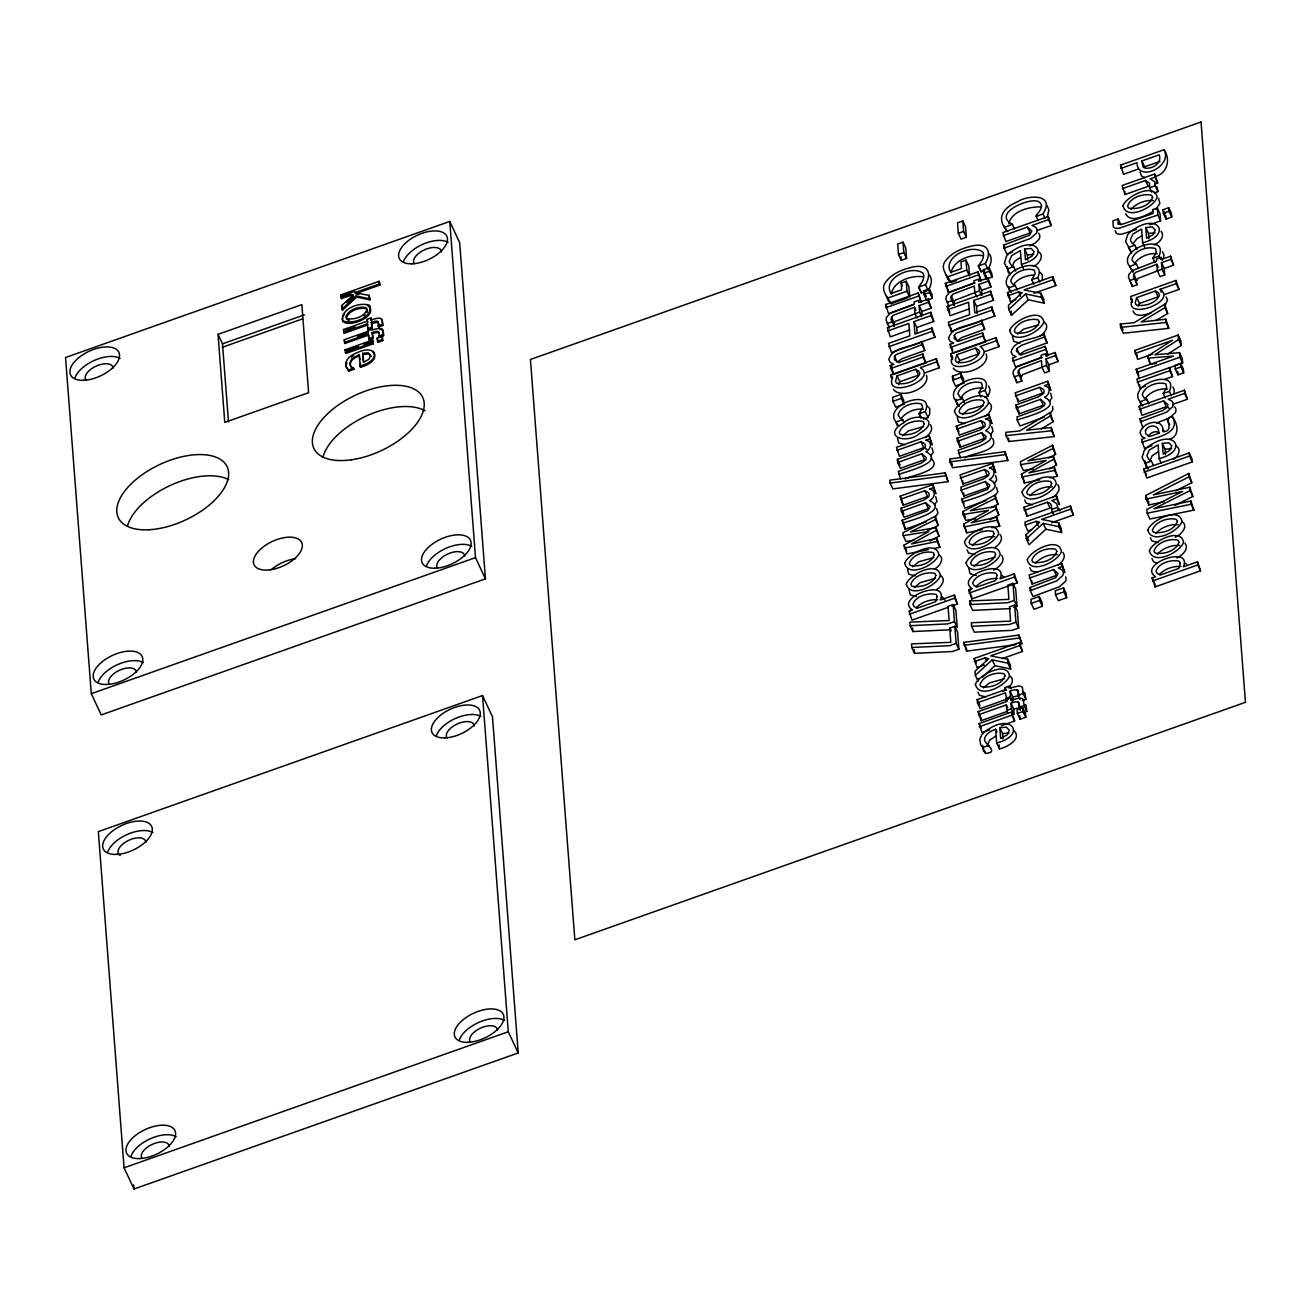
<?xml version="1.0" encoding="UTF-8"?>
<svg xmlns="http://www.w3.org/2000/svg" width="1311" height="1311" viewBox="0 0 1311 1311"><rect width="100%" height="100%" fill="white"/><g stroke="black" fill="none" stroke-linecap="round" stroke-linejoin="round"><path stroke-width="1.5" d="M382.55 321.326L382.779 325.489L378.551 326.98L378.092 321.785L375.126 321.195L371.259 322.375L372.144 328.242L367.817 329.553L368.457 332.437L367.817 329.553M383.336 331.486L383.566 335.649L379.321 337.156L378.879 331.945L375.913 331.372L372.045 332.535L372.914 338.402L369.03 339.795L368.162 334.01L344.514 342.368L345.022 343.449L368.67 335.092L368.162 334.01M982.496 745.32L983.447 750.81L985.659 753.366C999.162 752.498 985.774 744.664 984.446 740.027C984.708 734.111 990.739 731.046 995.639 729.244L997.015 732.177M1007.258 266.625L1008.208 272.114L1010.42 274.671L1004.406 263.052L1006.438 256.35A14.896 7.587 -25.1 0 1 1013.419 250.401C1037.362 234.587 1050.652 256.792 1021.449 264.314L1023.514 268.706M1144.962 460.948L1145.912 466.437L1148.125 468.994L1142.127 457.392L1144.142 450.689A14.896 7.587 -25.1 0 1 1151.124 444.724C1175.066 428.91 1188.356 451.115 1159.153 458.637L1161.218 463.029M956.03 399.38L956.883 404.165L959.144 406.426L954.129 398.298C947.263 381.321 995.098 367.473 985.02 390.432L978.924 392.595L982.365 386.598L981.546 382.927C973.417 380.157 960.193 384.91 957.931 393.742L959.783 396.905L962.438 398.265L964.503 402.821M1008.798 286.568L1009.65 291.337M891.3 294.09C893.627 280.882 911.506 274.917 923.403 276.85M951.081 272.917C953.425 259.709 971.304 253.744 983.201 255.678M342.4 319.376L342.515 317.704M897.429 438.005L898.707 443.102L904.967 444.757M907.458 569.023L908.736 574.136L914.996 575.775M909.047 589.819L910.326 594.932L916.586 596.571M957.21 416.832L958.488 421.929L964.765 423.584M968.845 568.646L970.124 573.743L976.384 575.398M1008.798 223.87C1011.486 211.399 1027.89 207.122 1039.082 206.843A13.995 7.129 -25.1 0 1 1041.131 207.417M1012.469 336.321L1013.747 341.434L1020.007 343.072M910.391 611.27L910.555 609.582M970.189 590.097L970.337 588.41M1042.245 279.948L1042.36 274.654L1039.82 272.131M1163.431 258.447L1163.971 255.006L1162.546 251.679M1173.787 393.759L1174.328 390.334L1172.919 387.007M1058.419 510.454L1056.83 503.735L1051.93 500.589L1056.748 498.885L1056.502 495.738L1023.891 507.291L1026.874 516.288L1050.029 508.094L1047.292 502.244L1024.137 510.438M1154.221 192.946L1157.974 191.619L1155.237 185.769L1155.024 181.967L1150.124 178.837L1154.942 177.132L1154.696 173.986L1122.085 185.523L1125.067 194.536L1148.223 186.326L1145.486 180.476L1122.331 188.669M1157.974 191.619L1156.843 186.67M382.779 325.489L381.714 319.228A8.21 4.179 -25.1 0 0 378.109 318.114L371.062 319.802L371.57 320.884L370.931 318.016L367.031 319.392L367.686 322.26L367.031 319.392M383.566 335.649L382.501 329.389A8.21 4.179 -25.1 0 0 378.895 328.274L371.849 329.979L371.701 328.176L372.209 329.258L368.325 330.634M1011.945 267.182L1014.386 261.495L1020.335 257.53M987.183 745.893L989.625 740.191L995.573 736.225M1022.498 700.566L1025.841 699.386L1023.104 693.519L1022.433 687.39A9.734 4.949 -25.1 0 0 1018.172 686.079L1009.814 688.078L1009.65 685.948L1005.045 687.587L1005.209 689.701L977.203 699.615L977.449 702.762L980.186 708.628L1008.192 698.714M1023.416 712.61L1026.759 711.414L1024.022 705.564L1023.35 699.435A9.734 4.949 -25.1 0 0 1019.089 698.124L1010.732 700.123L1010.584 697.993L1005.963 699.632L1006.127 701.746L978.121 711.66L981.12 720.673L1007.241 711.414M1025.841 699.386L1025.169 693.24A9.734 4.949 -25.1 0 0 1022.678 692.044M1026.759 711.414L1026.103 705.285A9.734 4.949 -25.1 0 0 1025.038 704.531M1149.649 461.505L1152.09 455.818L1158.039 451.853M915.881 310.15L914.504 307.216L892.971 315.394L890.956 319.163L894.282 326.16M889.35 327.914L886.072 320.064L886.547 317.295L889.923 313.558L914.259 304.07L914.095 301.956L918.716 300.317L918.88 302.448L928.254 299.121L928.483 302.267L919.126 305.594L919.617 312.084L895.708 321.244L894.086 322.867L894.217 326.488M976.859 296.925L974.794 292.533L974.302 286.044L952.769 294.221L950.737 297.99L954.08 304.988M949.148 306.741L945.87 298.875L946.345 296.122L949.705 292.386L974.057 282.897L973.893 280.783L978.514 279.145L978.662 281.259L988.035 277.948L988.281 281.095L978.907 284.405L979.415 290.895L955.506 300.072L953.867 301.694L953.998 305.316M1016.959 382.746L1012.977 373.422L1013.469 370.669L1016.828 366.916L1041.18 357.444L1041.016 355.314L1045.621 353.675L1045.785 355.805L1055.158 352.479L1055.404 355.625L1046.031 358.952L1048.767 364.802L1049.275 371.292L1044.654 372.93L1041.917 367.08L1041.426 360.591L1019.876 368.752L1017.86 372.537L1021.892 380.993L1016.959 382.746L1015.73 379.272M1042.311 367.096L1022.629 374.618L1020.613 378.387L1021.892 380.993M1158.252 267.215L1156.876 264.281L1135.342 272.459L1133.327 276.244L1137.342 284.7L1132.409 286.437L1131.18 282.979M1132.409 286.437L1128.443 277.129L1128.918 274.36L1132.294 270.623L1156.63 261.135L1156.466 259.021L1161.087 257.382L1161.251 259.512L1170.625 256.186L1170.854 259.332L1161.48 262.659L1161.988 269.148L1138.079 278.325L1136.063 282.094L1137.342 284.7M894.544 356.313L894.495 359.788L898.477 362.59L922.829 353.954L925.812 362.967L893.201 374.504L890.218 365.507L893.823 364.229L890.235 362.377L888.825 359.575C892.267 346.022 912.44 347.857 921.862 341.483L924.845 350.479L902.05 358.69L897.281 362.164L894.544 356.313L896.331 354.478L922.108 344.629L921.862 341.483M954.342 335.141L954.293 338.615L958.259 341.417L982.611 332.781L985.593 341.778L952.982 353.331L950 344.334L953.621 343.056L950.033 341.204L948.623 338.402C952.048 324.849 972.238 326.668 981.66 320.31L984.643 329.307L961.832 337.517L957.079 340.991L954.342 335.141L956.112 333.305L981.906 323.456L981.66 320.31M1042.294 357.444L1015.435 366.949L1012.453 357.952L1016.074 356.674L1012.485 354.822L1011.076 352.02C1014.501 338.467 1034.69 340.286 1044.113 333.928L1044.359 337.074L1021.548 345.285L1016.795 348.759L1016.369 351.053L1020.728 355.019L1045.064 346.399L1048.046 355.396L1045.064 346.399M1053.47 513.912C1049.554 510.34 1054.29 503.244 1047.292 502.244M960.668 399.593C962.798 390.727 975.089 387.269 983.217 388.138M366.949 309.429C364.704 316.951 353.544 320.113 346.694 318.54M366.965 312.641L367.457 310.51L366.162 307.741C359.198 305.84 348.185 309.576 345.891 316.885L347.202 319.622M346.399 317.967C348.693 310.658 359.706 306.921 366.67 308.822M378.551 326.98L379.043 324.21L377.027 321.129M379.682 335.714L379.321 337.156M346.776 362.377L346.104 366.211L348.857 371.062L353.921 369.276L351.512 367.588L349.644 363.671L351.709 358.853L359.099 354.56L359.902 359.509M1047.325 216.692L1048.882 209.858L1046.997 205.401M897.068 375.896L895.544 381.042L896.462 383.107C904.311 385.434 916.995 381.501 919.863 373.356L918.618 370.947L915.75 369.276L897.068 375.896L899.805 381.763L898.527 384.565M956.85 354.724L955.326 359.869L956.26 361.934C964.093 364.261 976.793 360.312 979.661 352.184L978.416 349.775L975.548 348.103L956.85 354.724L959.603 360.574L958.308 363.393M1136.719 297.597L1135.195 302.726L1136.129 304.791C1143.962 307.118 1156.663 303.185 1159.53 295.041L1158.285 292.632L1155.401 290.976L1136.719 297.597L1139.472 303.447L1138.177 306.266M903.984 422.519C916.995 411.031 942.756 419.962 919.486 433.548C906.491 445.019 880.746 436.071 903.984 422.519L902.64 419.438L899.985 418.078L898.133 414.915C900.395 406.099 913.62 401.346 921.748 404.099L922.567 407.787L919.109 413.604L921.174 417.996L919.126 413.768L925.222 411.605C935.317 388.646 887.465 402.493 894.348 419.487L898.674 426.141M923.386 419.094L927.975 417.472L929.679 413.948L929.794 408.655L927.254 406.131M1017.287 289.993L1015.206 285.437L1012.567 284.077L1010.699 280.915C1012.961 272.098 1026.185 267.346 1034.313 270.099L1035.133 273.786L1031.691 279.767L1037.788 277.604C1047.882 254.645 1000.031 268.493 1006.914 285.487L1011.24 292.14M984.708 397.364L987.757 396.283L989.477 392.776L990.018 389.334L988.592 386.008M1138.456 268.493L1136.391 263.921L1133.736 262.561L1131.885 259.414C1134.146 250.581 1147.371 245.829 1155.499 248.582L1156.318 252.269L1152.877 258.267L1158.973 256.104C1169.051 233.145 1121.216 246.976 1128.099 263.97L1133.114 272.098L1129.869 267.083M1165.299 397.97L1163.218 393.415L1169.33 391.432C1179.425 368.457 1131.573 382.304 1138.456 399.298L1142.782 405.951M926.484 291.14L921.338 292.959L918.601 287.109L925.468 284.684C928.63 279.751 930.876 271.262 924.697 267.706A20.779 10.586 -25.1 0 0 914.586 266.641C904.082 268.755 892.971 272.77 886.138 281.455C879.353 289.485 887.694 296.778 891.07 303.71L907.867 297.761M984.561 270.574L981.136 271.787L978.399 265.936L985.249 263.511C988.428 258.562 990.674 250.09 984.495 246.534A20.779 10.586 -25.1 0 0 974.384 245.468C963.88 247.582 952.769 251.597 945.936 260.283C939.135 268.296 947.476 275.605 950.868 282.52L956.456 280.554M1014.501 229.015L1012.436 224.378C992.476 213.84 1026.136 198.961 1036.329 200.993A13.995 7.129 -25.1 0 1 1040.77 203.844C1045.277 210.153 1026.628 221.051 1042.95 213.808C1055.879 193.717 1028.053 194.634 1017.336 201.894C1002.341 208.023 995.786 218.986 1007.733 231.408M1148.256 436.317C1150.14 432.728 1156.335 429.795 1159.596 433.154M343.138 316.033L344.269 314.361M901.476 418.062C906.458 411.916 915.57 408.147 923.436 409.311M1014.042 284.061C1018.68 277.965 1027.119 275.179 1034.559 274.949M1135.228 262.544C1140.209 256.399 1149.321 252.646 1157.187 253.81M1145.585 397.872C1150.566 391.727 1159.678 387.974 1167.544 389.121M1163.218 393.415L1166.675 387.597L1165.856 383.91C1157.728 381.157 1144.503 385.909 1142.242 394.742L1144.11 397.889L1146.748 399.249L1148.813 403.641M1133.622 242.797L1137.129 238.602L1141.52 236.013M902.623 435.76L908.703 430.778L923.583 426.583M1017.664 334.076L1023.744 329.094L1038.623 324.899M962.421 414.587L968.485 409.589L983.381 405.41M1130.951 209.416C1136.227 203.385 1145.322 199.747 1153.319 200.534M912.653 566.794L918.732 561.796L933.612 557.617M914.242 587.59L920.322 582.592L935.202 578.397M972.451 545.622C977.727 539.575 986.822 535.937 994.82 536.74M974.04 566.401L980.12 561.419L995 557.224M1030.053 495.771C1035.329 489.724 1044.408 486.102 1052.422 486.889M1035.231 563.501C1040.508 557.454 1049.603 553.832 1057.6 554.619M983.348 687.931L989.412 682.933L1004.308 678.754M1155.761 533.561C1161.038 527.514 1170.133 523.892 1178.13 524.679M1157.367 554.356C1162.644 548.309 1171.723 544.688 1179.72 545.474M1165.381 304.889L1167.56 299.826L1166.085 296.909M916.258 607.747C921.518 602.093 930.253 599.111 937.857 599.75M976.056 586.558C981.316 580.92 990.051 577.922 997.638 578.577M1159.383 574.513C1164.627 568.859 1173.361 565.877 1180.965 566.516M918.601 287.109L922.059 282.045A26.679 13.585 -25.1 0 0 923.255 273.475C912.702 264.347 881.746 278.047 891.005 293.533L901.657 289.764L901.149 283.094L906.229 281.291L908.965 287.142L909.719 297.089L906.983 291.239L906.229 281.291M978.399 265.936L981.841 260.873A26.679 13.585 -25.1 0 0 983.053 252.302C972.5 243.174 941.527 256.874 950.786 272.36L961.438 268.591L960.93 261.905L966.01 260.119L968.763 265.969L969.517 275.916L966.781 270.066L966.01 260.119M930.695 455.966L933.219 452.361L932.006 447.772M990.493 434.793L993.017 431.188L991.788 426.599M934.448 504.833L936.955 501.244L935.743 496.656M1049.357 401.494L1051.881 397.905L1050.652 393.316M994.23 483.661L996.753 480.072L995.541 475.483M1155.876 209.35L1159.874 203.418L1158.596 198.305M1008.274 687.865C1011.961 685.292 1014.698 678.229 1009.437 675.853M935.185 517.108L938.004 512.929L936.595 508.488M1050.111 413.768L1052.93 409.589L1052.569 406.443M994.983 495.935L997.802 491.74L996.393 487.315M356.69 297.04L342.482 310.15L341.974 309.068L356.182 295.958L369.456 298.777L369.964 299.858L356.69 297.04L356.182 295.958M1028.316 299.777L1011.486 315.312L1008.749 309.462L1025.579 293.926L1041.311 297.269L1044.048 303.136L1028.316 299.777L1025.579 293.926M1045.883 529.202L1029.053 544.737L1026.316 538.87L1043.146 523.351L1058.878 526.694L1061.615 532.545L1045.883 529.202L1043.146 523.351M977.875 678.442L978.088 681.212L975.351 675.345L992.181 659.826L1007.913 663.169L1010.65 669.02L994.918 665.677L992.181 659.826M982.3 677.328L994.918 665.677M341.974 309.068L341.696 305.561L353.265 294.975L350.283 294.254L341.089 297.515L341.597 298.597L350.791 295.336L353.773 296.057L346.546 302.677M1026.316 538.87L1025.989 534.724L1039.705 522.171L1036.149 521.336L1025.268 525.187L1028.004 531.053L1031.642 529.759M1173.607 459.161C1178.13 456.834 1181.883 448.968 1176.033 446.019M1040.147 335.944C1044.752 333.568 1050.144 325.374 1043.753 321.998M925.107 437.628C929.106 435.088 934.153 429.271 930.269 424.649M984.905 416.439C989.494 414.079 994.902 405.886 988.51 402.51M935.136 568.646C939.741 566.27 945.133 558.076 938.742 554.717M1052.536 497.623C1056.535 495.083 1061.582 489.282 1057.698 484.644M936.726 589.442C941.331 587.066 946.722 578.872 940.331 575.496M994.934 547.474C998.933 544.934 1003.98 539.116 1000.096 534.495M1057.715 565.352C1061.73 562.812 1066.761 557.011 1062.877 552.373M363.688 315.804L365.113 314.755M1152.68 354.085L1137.686 359.394L1134.72 350.447L1178.179 335.042L1178.523 339.565L1154.844 354.773L1179.523 352.626L1182.276 358.477L1182.62 363.081L1136.899 379.092L1139.882 388.105L1145.65 386.057M1167.74 354.117L1181.277 345.416L1180.932 340.909L1178.179 335.042M1156.351 363.524L1150.337 363.999L1147.453 356.182L1172.411 340.27L1134.949 353.544M1033.412 266.379C1038.804 264.412 1045.211 255.661 1038.328 251.696M1154.598 244.862C1159.35 242.65 1165.315 236.439 1161.104 231.211M1153.434 211.268C1146.158 215.201 1130.574 224.066 1125.608 213.627M993.64 570.039C998.556 567.516 1006.16 561.239 1001.686 555.29M1175.361 537.182C1180.785 535.035 1189.29 526.072 1181.85 521.483M1176.95 557.978C1181.883 555.454 1189.47 549.178 1185.013 543.229M1002.948 691.569L1005.832 689.783M1164.676 304.25L1134.212 322.686L1120.331 324.03L1120.594 327.389L1123.33 333.24L1168.806 328.34L1165.823 319.196L1141.193 321.965L1164.938 307.659L1164.676 304.25L1167.675 313.526L1155.81 320.671M1050.127 412.523L1019.663 430.958L1005.799 432.302L1006.061 435.662L1008.798 441.512L1054.273 436.612L1051.275 427.468L1026.66 430.237L1050.39 415.931L1050.127 412.523L1053.143 421.798L1041.278 428.943M1039.852 479.81L1024.317 482.956L1021.367 474.189L1046.129 460.489L1020.63 464.618L1020.4 461.734L1052.635 445.265L1055.634 454.393L1048.489 457.932M928.27 549.653L906.933 553.979L903.967 545.212L928.745 531.512L903.23 535.642L903.017 532.758L935.251 516.288L938.25 525.416L927.532 530.726M982.25 529.66L966.731 532.807L963.765 524.039L988.527 510.34L963.028 514.469L962.815 511.569L995.049 495.116L998.032 504.243L990.903 507.783M1052.635 445.265L1052.897 448.542L1027.906 460.915L1053.503 456.638L1053.716 459.227L1028.824 472.96L1054.323 467.257L1057.305 476.27L1049.554 477.843M935.251 516.288L935.497 519.566L910.506 531.938L936.12 527.661L936.316 530.25L911.44 543.983L936.939 538.28L939.921 547.293L934.104 548.473M1049.341 469.01L1056.453 465.077L1053.503 456.638M930.171 541.001L939.069 536.101L936.12 527.661M995.049 495.116L995.295 498.393L970.304 510.766L995.918 506.488L996.114 509.078L971.222 522.81L996.721 517.108L999.719 526.121L991.952 527.694M989.969 519.828L998.851 514.928L995.918 506.488M1169.527 439.365C1179.851 436.121 1177.933 423.879 1172.591 416.996C1161.022 416.554 1176.655 430.745 1163.07 431.761C1163.939 416.324 1141.619 422.109 1140.111 432.991L1141.996 436.645L1144.995 438.153L1141.52 439.382L1144.503 448.362L1151.877 445.756M1164.201 501.736L1148.829 504.948L1146.093 499.098L1145.814 495.46L1188.782 473.468L1191.781 482.71L1175.705 490.838M1188.782 473.468L1189.044 476.86L1153.303 494.902L1189.831 487.25L1192.846 496.476L1174.787 505.538M1189.831 487.25L1190.093 490.609L1154.008 508.734L1190.896 501.015L1193.879 510.11L1149.911 519.041L1147.174 513.191L1146.879 509.455L1182.571 491.445L1146.093 499.098M1029.709 245.796L1035.297 243.027L1039.246 238.913A14.995 7.637 -25.1 0 0 1038.394 233.161M1044.572 416.98L1019.958 425.944L1017.221 420.094L1016.975 416.947L1039.59 408.835L1044.49 405.492L1044.982 403.182L1040.492 399.347L1016.287 408.032L1019.04 413.883L1039.918 406.492L1043.228 405.197L1040.492 399.347M1154.844 176.526C1167.118 174.101 1171.034 159.352 1163.988 149.733L1120.528 165.12L1123.527 174.297L1137.915 169.185M921.83 453.803L897.642 462.488L900.378 468.355L924.566 459.669L921.83 453.803L926.32 457.637L925.845 459.948L920.945 463.291L898.314 471.419L900.624 478.941M981.628 432.63L957.423 441.315L960.176 447.182L984.364 438.48L981.628 432.63L986.118 436.465L985.626 438.775L980.726 442.118L958.112 450.23L960.406 457.768M925.566 502.687L901.378 511.372L904.115 517.222L924.992 509.832L928.319 508.537L925.566 502.687L930.073 506.521L927.762 510.602L902.066 520.287L905.049 529.283L926.205 521.794M985.364 481.514L961.176 490.199L963.913 496.05L984.79 488.659L988.101 487.364L985.364 481.514L989.854 485.349L987.56 489.429L961.848 499.114L964.83 508.111L986.003 500.622M359.607 355.642C355.183 357.133 348.857 360.705 350.561 366.261M449.755 221.444L65.55 357.51L91.295 693.699L101.226 714.921L485.431 578.856L459.686 242.666L449.755 221.444L475.5 557.634L485.431 578.856M218.036 334.338L301.858 304.644L308.609 392.694L224.771 422.388L218.036 334.338L222.493 343.843L228.475 421.896M341.089 297.515L340.876 294.86L379.223 281.275L379.944 285.011L355.347 293.73L358.935 294.418M341.597 298.597L341.384 295.942L354.806 291.189M379.223 281.275L379.436 283.93L354.839 292.648L369.194 295.434L369.964 299.858M222.493 343.843L304.414 314.837M222.116 347.349L302.694 318.819M343.744 332.207L367.375 323.833L367.883 324.915L344.252 333.289L343.744 332.207L343.531 329.553L367.178 321.179M345.858 329.995L354.953 326.767M372.144 328.242L371.767 323.456L377.535 322.211M368.244 329.618L367.736 328.537L371.636 327.16M378.043 325.898L382.288 324.407M344.514 342.368L344.318 339.713L367.949 331.355M357.542 336.288L366.638 333.076M372.914 338.402L372.553 333.617L376.421 332.453L379.387 333.027M368.522 338.713L372.406 337.32M378.813 336.075L383.058 334.567M377.207 338.222L382.025 336.517L382.517 337.599L382.746 340.598L377.945 342.302L377.207 338.222L377.945 342.302M345.088 349.775L372.619 340.024L373.127 341.106L373.324 343.761L345.793 353.511L345.088 349.775L345.596 350.856L358.444 346.301M363.95 344.351L373.127 341.106M345.285 352.43L372.816 342.679L372.619 340.024M377.437 341.221L382.255 339.516L382.025 336.517M359.099 354.56L360.492 367.26C366.982 365.605 379.24 359.673 373.258 351.446C366.949 347.694 359.165 351.692 353.2 354.445A12.586 6.408 -25.1 0 0 347.317 359.46L345.694 363.18L346.497 367.817L348.349 369.981L353.413 368.194L353.921 369.276M359.984 366.179C365.867 364.147 375.978 360.64 374.11 352.659M903.017 242.158L897.724 244.026L898.527 254.465L901.28 260.315L906.557 258.447L905.754 248.008L903.017 242.158L903.82 252.597L906.557 258.447M962.815 220.985L957.522 222.854L958.325 233.292L961.061 239.143L966.354 237.275L965.552 226.836L962.815 220.985L963.601 231.408L966.354 237.275M1120.774 168.431L1136.981 162.695C1137.653 183.147 1173.279 166.218 1163.988 149.733M1141.914 160.958L1159.285 154.796C1161.661 162.154 1154.909 167.579 1148.19 168.185A8.669 4.408 -25.1 0 1 1143.012 166.776L1141.914 160.958L1144.65 166.808L1160.104 161.335M898.527 254.465L903.82 252.597M958.325 233.292L963.601 231.408M1005.668 227.016L1012.436 224.378M1036.657 230.654L1051.275 225.476L1048.292 216.479L1002.866 232.571L1005.848 241.568L1030.184 232.948L1027.447 227.082L1003.095 235.718M1048.292 216.479L1048.521 219.625L1032.085 225.443L1035.657 227.311A14.995 7.637 -25.1 0 1 1036.509 233.063L1030.479 238.422L1004.062 248.189L1006.799 254.039L1012.567 251.991M1154.467 184.114L1157.679 182.983L1154.696 173.986M1151.664 192.143L1149.6 187.768L1155.237 185.769M1004.062 248.189L1003.816 245.042L1029.627 235.177L1031.806 231.08L1027.447 227.082M888.334 297.843L906.983 291.239M948.115 276.67L966.781 270.066M1118.168 219.052L1112.941 220.887L1113.334 227.049A9.849 5.015 -25.1 0 0 1119.381 228.196L1157.842 215.02L1157.302 207.974L1152.68 209.613L1152.992 213.496L1122.691 224.115L1117.988 224.165L1118.168 219.052L1120.921 224.902M923.6 290.878L929.286 288.862L932.039 294.713L932.301 298.252L926.615 300.268L923.878 294.418L923.6 290.878L926.336 296.728M986.134 275.556L986.413 279.096L983.66 273.245L983.397 269.705L989.084 267.69L991.821 273.54L992.099 277.08L988.297 278.424M913.472 304.726L888.53 313.558L885.548 304.562L918.159 293.009L921.141 302.005L918.159 293.009M975.171 282.865L948.312 292.386L945.329 283.389L977.94 271.836L980.923 280.833L977.94 271.836M885.777 307.708L918.388 296.155M945.575 286.519L978.186 274.982M923.878 294.418L929.565 292.402L929.286 288.862M983.66 273.245L989.363 271.23L989.084 267.69M1163.037 209.727L1168.74 207.712L1171.477 213.578L1171.755 217.118L1166.053 219.134L1163.316 213.283L1163.037 209.727L1165.102 214.119M1163.316 213.283L1169.002 211.268L1168.74 207.712M1007.667 268.821L1013.665 266.69L1010.83 264.707L1009.208 261.331L1011.65 255.645L1020.4 250.548L1021.449 264.314M1136.457 229.409L1122.134 234.063A9.849 5.015 -25.1 0 1 1116.071 232.899L1115.153 230.638M1149.452 224.804L1160.579 220.871L1160.038 213.824L1157.302 207.974M887.301 323.522L892.234 321.769M922.108 314.689L921.862 311.444L931.236 308.118L928.254 299.121M947.083 302.349L952.015 300.596M982.021 295.139L981.66 290.272L991.018 286.945L988.035 277.948M917.143 332.814L916.733 327.488L933.776 321.441L930.794 312.28L887.318 327.668L890.316 336.845L909.818 329.93M969.616 308.757L950.098 315.672L947.099 306.495L990.575 291.108L993.574 300.268L976.531 306.315L977.072 313.411M1009.175 287.748L1015.206 285.437M887.563 330.978L908.851 323.44L909.801 335.878L888.514 343.416L891.513 352.577L934.989 337.189L931.99 328.012L914.947 334.059L913.996 321.621L931.039 315.59L930.794 312.28M947.361 309.806L968.649 302.267L969.599 314.706L948.312 322.244L951.311 331.404L994.787 316.017L991.788 306.84L974.728 312.887L973.778 300.448L990.837 294.418L990.575 291.108M1142.635 242.797C1171.821 235.275 1158.547 213.07 1134.605 228.901A14.896 7.587 -25.1 0 0 1127.624 234.849L1125.592 241.552L1128.853 247.304L1134.834 245.19L1131.999 243.19L1130.377 239.815L1132.819 234.128L1141.586 229.032L1142.635 242.797L1144.683 247.189M1015.894 299.711L1010.437 301.628L1007.454 292.632L1052.88 276.539L1055.863 285.536L1034.018 293.287M1007.7 295.778L1018.581 291.927L1022.138 292.763L1008.421 305.316L1008.749 309.462M1052.88 276.539L1053.126 279.685L1023.989 290.01L1041 293.303L1043.753 299.17L1044.048 303.136M888.776 346.727L932.252 331.322L931.99 328.012M948.558 325.554L992.034 310.15L991.788 306.84M1130.361 266.231L1136.391 263.921M1129.656 280.587L1134.605 278.85M1156.876 264.281L1157.367 270.771L1160.12 276.637L1164.725 274.999L1164.234 268.509L1173.607 265.183L1170.625 256.186M890.448 368.653L923.059 357.1L922.829 353.954M950.246 347.481L982.857 335.927L982.611 332.781M936.349 358.755L936.595 361.902L920.355 367.654C939.2 379.961 882.958 400.068 892.676 377.453L891.152 377.781L890.923 374.848L936.349 358.755L939.332 367.752L924.91 372.865M952.31 359.542L950.721 353.675L996.147 337.582L999.129 346.579L984.692 351.692M996.147 337.582L996.393 340.729L980.153 346.481C998.998 358.788 942.756 378.895 952.474 356.281L950.95 356.608M1164.561 294.549L1178.999 289.436L1176.016 280.439L1130.59 296.532L1132.18 302.399M1161.399 292.271L1160.022 289.338L1176.246 283.586L1176.016 280.439M899.805 381.763L918.487 375.143L915.75 369.276M959.603 360.574L978.285 353.97L975.548 348.103M1139.472 303.447L1158.154 296.827L1155.401 290.976M900.968 394.382L892.644 397.331L892.955 401.33L895.692 407.18L904.016 404.23L903.705 400.232L900.968 394.382L901.28 398.38L904.016 404.23M952.442 376.159L960.766 373.209L963.503 379.059L963.814 383.058L955.49 386.008L952.753 380.141L952.442 376.159L953.818 379.076M1044.113 333.928L1047.096 342.925L1024.301 351.135L1019.532 354.609L1016.795 348.759M892.955 401.33L901.28 398.38M952.753 380.141L961.061 377.207L960.766 373.209M1012.698 361.099L1045.309 349.545M91.295 693.699L475.5 557.634M1014.206 376.88L1019.139 375.143M1041.917 367.08L1046.522 365.441L1046.031 358.952M1048.767 364.802L1058.141 361.492L1055.158 352.479M896.609 421.749L902.656 419.602M956.407 400.576L962.438 398.265M1047.735 381.288L1050.717 390.285L1047.735 381.288L1015.124 392.825L1018.106 401.821L1042.458 393.202L1039.721 387.351L1015.37 395.971M1047.981 384.418L1044.359 385.713C1051.553 386.63 1049.767 395.152 1044.474 397.249C1066.007 408.114 1020.187 418.176 1017.221 420.094M929.089 435.744L932.072 444.74L929.089 435.744L896.478 447.297L899.461 456.294L923.813 447.674L926.828 449.247M956.506 429.254L980.857 420.634L983.594 426.485L959.242 435.121L956.26 426.108L988.871 414.571L991.853 423.568L988.871 414.571M1016.287 408.032L1016.058 404.886L1038.722 396.758L1043.589 393.415A10.914 5.555 -25.1 0 0 1042.753 388.941L1039.721 387.351M896.708 450.443L921.059 441.807L924.091 443.397A10.914 5.555 -25.1 0 1 924.927 447.887L920.06 451.213L897.396 459.358L897.642 462.488M929.319 438.89L925.697 440.168C932.891 441.086 931.105 449.624 925.812 451.705C947.345 462.57 901.526 472.632 898.559 474.549M989.117 417.717L985.495 418.996C992.689 419.913 990.903 428.451 985.593 430.532C1007.143 441.397 961.324 451.459 958.357 453.377M1139.161 378.486L1136.162 369.309L1173.607 356.051L1147.6 358.149M1136.408 372.619L1179.884 357.231L1179.523 352.626M957.423 441.315L957.194 438.169L979.858 430.041L984.725 426.714A10.914 5.555 -25.1 0 0 983.889 422.224L980.857 420.634M1180.654 363.393L1174.967 365.408L1175.23 368.965L1177.983 374.815L1183.669 372.799L1183.391 369.26L1180.654 363.393L1180.932 366.949L1183.669 372.799M1137.145 382.238L1169.756 370.702L1169.51 367.555L1172.493 376.552L1164.823 379.272M1175.23 368.965L1180.932 366.949M905.147 479.039C908.933 475.762 944.608 470.715 931.105 458.539M964.945 457.867C969.976 453.049 999.752 452.016 992.656 438.431M1140.717 401.559L1146.748 399.249M1169.363 408.376L1166.315 406.689L1141.979 415.308L1138.997 406.312L1184.423 390.219L1187.405 399.232L1172.788 404.394M1139.226 409.458L1163.578 400.838L1167.937 404.82L1167.495 407.082L1162.726 410.572L1139.947 418.799L1142.93 427.796M1184.423 390.219L1184.652 393.366L1168.216 399.2L1171.788 401.051A14.995 7.637 -25.1 0 1 1172.64 406.82L1166.61 412.178L1140.193 421.945M900.46 499.311L924.812 490.691L927.549 496.541L903.197 505.161L900.215 496.164L932.826 484.611L935.808 493.624L932.826 484.611M992.624 463.438L995.606 472.435L992.624 463.438L960.013 474.992L962.995 483.988L987.347 475.369L984.594 469.518L960.242 478.138M933.071 487.758L929.45 489.052C936.644 489.97 934.858 498.491 929.548 500.589C951.098 511.454 905.262 521.516 902.296 523.433M992.853 466.585L989.231 467.863C996.426 468.797 994.639 477.319 989.346 479.416C1010.879 490.281 965.06 500.327 962.094 502.26M901.378 511.372L901.132 508.226L923.796 500.097L928.68 496.754A10.914 5.555 -25.1 0 0 927.827 492.264L924.812 490.691M1156.4 423.027L1169.346 418.029L1175.377 412.67A14.995 7.637 -25.1 0 0 1174.525 406.918M1141.766 442.512C1151.107 437.989 1182.03 435.252 1172.591 416.996M482.53 695.551L98.341 831.616L124.07 1167.806L134.017 1189.011L518.222 1052.962L492.477 716.773L482.53 695.551L508.275 1031.741L518.222 1052.962M1145.388 463.144L1151.369 461.013L1148.534 459.03L1146.912 455.654L1149.354 449.968L1158.105 444.871L1159.153 458.637M1143.798 469.01L1189.224 452.918L1191.961 458.768L1192.207 461.914L1146.781 478.007L1143.798 469.01L1146.535 474.861M1144.028 472.157L1189.454 456.064L1189.224 452.918M1051.406 509.52L1057.043 507.521M1051.586 522.696L1073.43 514.961L1070.448 505.964L1025.022 522.04L1025.268 525.187M1070.448 505.964L1070.694 509.11L1041.557 519.418L1058.567 522.728L1061.32 528.579L1061.615 532.545M951.753 606.043L957.423 604.027L954.441 595.03L940.315 600.028C949.262 577.479 893.774 597.8 912.44 609.91L909.015 611.123L911.997 620.119L947.968 607.386M968.813 589.95L972.221 588.737C953.572 576.627 1009.06 556.306 1000.113 578.856L1014.239 573.857L1017.221 582.854L971.795 598.947L968.813 589.95L970.861 594.325M909.26 614.269L954.687 598.177L954.441 595.03M969.042 593.08L1014.485 577.004L1014.239 573.857M1061.697 563.468L1064.679 572.481L1061.697 563.468L1029.086 575.021L1032.068 584.018L1056.42 575.398L1053.667 569.548L1029.315 578.167M953.163 604.535L954.474 621.578L957.21 627.445L955.899 610.385L953.163 604.535L948.05 606.354L949.148 620.529L909.867 622.119L910.129 625.708L912.882 631.558L950.704 629.739M1013.747 607.419L1017.008 606.256L1015.697 589.213L1012.961 583.362L1007.848 585.165L1008.929 599.356L969.648 600.946L969.927 604.535L972.664 610.385L1010.486 608.566M1061.926 566.614L1058.305 567.892L1061.877 569.761A14.995 7.637 -25.1 0 1 1062.729 575.513L1056.699 580.888L1030.282 590.638L1033.019 596.505L1059.435 586.738L1065.466 581.379A14.995 7.637 -25.1 0 0 1065.63 576.889M1030.282 590.638L1030.036 587.508L1055.847 577.643L1058.026 573.53L1053.667 569.548M954.474 621.578L947.951 623.889L910.129 625.708M1012.961 583.362L1014.255 600.405L1007.749 602.716L969.927 604.535M949.721 628.133L954.834 626.314L957.571 632.164L958.882 649.224L952.36 651.518L914.537 653.337L911.8 647.487L911.522 643.898L950.803 642.308L949.721 628.133L951.098 631.05M1014.616 605.141L1009.519 606.944L1010.601 621.135L971.32 622.725L971.598 626.314L974.335 632.164L1012.158 630.345L1018.663 628.035L1017.369 610.992L1014.616 605.141L1015.927 622.184L1018.663 628.035M1039.262 596.456L1030.954 599.389L1031.249 603.388L1034.002 609.254L1042.311 606.305L1042.016 602.306L1039.262 596.456L1039.574 600.438L1042.311 606.305M1063.565 587.852L1055.24 590.786L1055.535 594.784L1058.288 600.651L1066.613 597.701L1066.302 593.703L1063.565 587.852L1063.86 591.851L1066.613 597.701M1031.249 603.388L1039.574 600.438M1055.535 594.784L1063.86 591.851M954.834 626.314L956.129 643.357L949.623 645.668L911.8 647.487M1015.927 622.184L1009.421 624.495L971.598 626.314M1152.123 577.889L1155.548 576.676C1136.883 564.566 1192.371 544.245 1183.423 566.794L1197.549 561.796L1200.532 570.793L1155.106 586.886L1152.123 577.889L1154.188 582.281M1152.369 581.035L1197.795 564.943L1197.549 561.796M984.299 664.956L977.039 667.528L974.057 658.532L1019.483 642.439L1022.465 651.436L1002.44 658.532M974.302 661.662L985.184 657.811L988.74 658.646L975.023 671.199L975.351 675.345M1019.483 642.439L1019.729 645.586L990.592 655.893L1007.602 659.204L1010.355 665.054L1010.65 669.02M1012.534 701.172L1010.486 696.796L1010.044 691.126L1014.632 689.733L1018.139 690.405L1018.073 695.305L1020.138 699.697M977.449 702.762L1005.439 692.847L1007.241 701.352M1005.865 698.419L1010.486 696.796M1013.075 700.746L1012.797 696.977L1019.614 695.485L1016.877 689.635M1018.073 695.305L1023.104 693.519M978.367 714.806L1006.373 704.892L1007.733 707.825M1010.978 703.155L1013.714 709.022L1014.157 714.692L1011.404 708.825L1010.978 703.155L1015.55 701.778L1019.057 702.45L1019.008 707.35L1020.368 710.267M1008.159 713.397L1006.799 710.464L1011.404 708.825M1013.714 709.022L1020.548 707.53L1017.795 701.68M1019.008 707.35L1024.022 705.564M1022.793 707.874L1017.09 709.89L1017.369 713.446L1020.105 719.297L1025.808 717.281L1025.53 713.725L1022.793 707.874L1023.055 711.431L1025.808 717.281M989.69 729.85L982.021 732.57L979.038 723.574L1011.65 712.02L1014.632 721.034L1001.211 725.786M979.284 726.72L1011.895 715.167L1011.65 712.02M1017.369 713.446L1023.055 711.431M1013.567 730.391C1022.908 738.486 1006.832 747.516 999.441 748.86L996.688 743.009C1025.89 735.487 1012.6 713.282 988.658 729.096A14.896 7.587 -25.1 0 0 981.677 735.061L979.759 739.47L980.71 744.959L982.906 747.516L988.904 745.385M124.07 1167.806L508.275 1031.741M1151.14 312.968C1145.847 314.509 1135.539 318.18 1133.048 310.969M1130.803 299.482L1132.343 299.137C1122.626 321.752 1178.868 301.661 1160.022 289.338M362.639 353.298L368.211 352.806L370.652 355.428L368.899 359.28L363.344 362.344L362.639 353.298L363.704 361.607M363.147 354.38L368.702 353.888L371.16 356.51M1024.596 249.057L1031.183 248.467L1034.084 251.565L1032.019 256.153L1025.415 259.758L1024.596 249.057L1027.349 254.908L1027.758 260.266M1145.781 227.54L1152.369 226.967L1155.27 230.064L1153.188 234.636L1146.601 238.258L1145.781 227.54L1148.518 233.407L1148.944 238.749M1027.349 254.908L1033.92 254.318M1148.518 233.407L1155.106 232.817M1162.316 443.38L1168.888 442.79L1171.805 445.887L1169.723 450.476L1163.136 454.081L1162.316 443.38L1165.053 449.231L1165.463 454.589M1021.58 477.106L1054.568 470.42L1057.305 476.27M1165.053 449.231L1171.641 448.641M963.978 526.94L996.966 520.27L999.719 526.121M904.197 548.129L937.185 541.443L939.921 547.293M1147.174 513.191L1191.142 504.26L1193.879 510.11M999.834 727.752L1006.422 727.163L1009.323 730.276L1007.258 734.848L1000.654 738.454L999.834 727.752L1002.587 733.603L1002.997 738.962M1002.587 733.603L1009.159 733.029M1033.183 468.879L1023.367 470.485L1020.63 464.618M975.581 518.73L965.765 520.32L963.028 514.469M913.833 540.23L905.983 541.492L903.23 535.642M1004.882 451.689L949.672 458.981L949.885 461.882L952.622 467.732L1007.848 460.489L1004.882 451.689L1007.848 460.489M945.084 472.878L889.874 480.154L890.087 483.054L892.84 488.905L948.066 481.661L945.084 472.878L948.066 481.661M1015.976 644.668L966.666 651.125L963.7 642.374L1018.926 635.098L1021.892 643.898L1018.926 635.098M949.885 461.882L1005.111 454.638M890.087 483.054L945.313 475.811M963.929 645.274L1019.155 638.031M1120.594 327.389L1166.069 322.49L1168.806 328.34M1006.061 435.662L1051.537 430.762L1054.273 436.612M1032.38 504.751L1026.12 503.113L1024.694 499.983M1158.105 542.557L1151.845 540.902L1150.419 537.772M974.794 554.602L968.518 552.963L967.108 549.833M1037.575 572.481L1031.315 570.842L1029.889 567.712M985.692 696.928L979.415 695.272L978.006 692.142M348.087 320.113L349.3 320.359M367.146 305.168C380.403 313.919 352.462 327.848 343.597 322.014L342.253 319.786M1157.105 563.206L1153.434 561.698L1152.008 558.568M1145.044 177.755L1141.439 175.903L1139.98 171.856M1145.486 180.476L1149.534 183.147L1149.6 187.768M984.594 469.518L987.625 471.091A10.914 5.555 -25.1 0 1 988.461 475.582L983.594 478.908L960.93 487.053L961.176 490.199M1185.062 563.238L1186.602 564.14M1001.735 575.283L1004.275 577.43M941.937 596.472L944.887 600.094M343.089 320.933C352.38 324.866 373.569 317.344 369.751 305.348C360.246 301.596 340.041 308.593 342.761 320.867M372.422 351.676L373.766 352.528M351.02 366.506L353.413 368.194M1006.979 231.67L1003.833 225.803M950.868 282.52L947.673 279.079L946.1 274.835M891.07 303.71L887.875 300.252L886.318 296.007M1162.628 429.254L1163.873 430.745M986.216 354.036C990.69 367.227 960.488 378.551 953.195 368.112M926.435 375.208C930.892 388.4 900.69 399.724 893.397 389.285M1058.649 508.439L1059.96 510.962M989.297 253.957C992.869 258.529 990.674 264.871 988.002 269.361L985.249 263.511M929.499 275.13C933.071 279.702 930.892 286.06 928.204 290.534L925.468 284.684M1154.942 177.132L1157.679 182.983M1169.002 211.268L1171.755 217.118M1157.842 215.02L1160.579 220.871M1170.854 259.332L1173.607 265.183M1176.246 283.586L1178.999 289.436M1120.528 165.12L1121.888 168.054M1161.087 257.382L1162.447 260.315M1158.973 256.104L1160.35 259.037M1161.48 262.659L1164.234 268.509M1161.988 269.148L1164.725 274.999M1152.861 258.103L1154.925 262.659M1164.938 307.659L1167.675 313.526M1134.834 245.19L1136.899 249.582M1178.523 339.565L1181.277 345.416M1128.853 247.304L1131.59 253.154L1128.345 247.402M1179.884 357.231L1182.62 363.081M1133.704 274.081L1136.457 279.931M1184.652 393.366L1187.405 399.232M1169.756 370.702L1172.493 376.552M1169.33 391.432L1171.395 395.824M1147.453 356.182L1150.337 363.999M1163.578 400.838L1166.315 406.689M1189.454 456.064L1192.207 461.914M1134.72 350.447L1137.456 356.297M1167.003 418.963L1169.756 424.993M1120.331 324.03L1123.085 329.88M1189.044 476.86L1191.781 482.71M1136.162 369.309L1138.898 375.175M1190.093 490.609L1192.846 496.476M1146.764 399.413L1148.829 403.804M1138.997 406.312L1141.045 410.704M1048.521 219.625L1051.275 225.476M1139.947 418.799L1141.324 421.716M1042.95 213.808L1045.014 218.2M1151.369 461.013L1153.418 465.405M1036.083 215.987L1038.148 220.625M1197.795 564.943L1200.532 570.793M1053.126 279.685L1055.863 285.536M1145.814 495.46L1147.879 499.852M1037.788 277.604L1039.852 281.996M1031.675 279.604L1033.756 284.159M1003.816 245.042L1005.193 247.976M1055.404 355.625L1058.141 361.492M1013.665 266.69L1015.714 271.082M1044.359 337.074L1047.096 342.925M1018.581 291.927L1020.646 296.319M1045.621 353.675L1046.997 356.608M1046.522 365.441L1049.275 371.292M1007.454 292.632L1010.207 298.482M989.363 271.23L992.099 277.08M983.397 269.705L985.446 274.081M988.281 281.095L991.018 286.945M1050.39 415.931L1053.143 421.798M978.367 265.641L981.136 271.787M990.837 294.418L993.574 300.268M992.034 310.15L994.787 316.017M978.907 284.405L981.66 290.272M1018.254 370.374L1020.99 376.224M979.415 290.895L981.464 295.286M1052.897 448.542L1055.634 454.393M1053.716 459.227L1056.453 465.077M996.393 340.729L999.129 346.579M973.778 300.448L976.531 306.315M1070.694 509.11L1073.43 514.961M981.906 323.456L984.643 329.307M1016.058 404.886L1018.106 409.278M982.857 335.927L985.593 341.778M1056.502 495.738L1059.485 504.751L1056.748 498.885M945.329 283.389L947.394 287.764M951.13 295.844L953.867 301.694M947.099 306.495L949.852 312.346M985.02 390.432L987.757 396.283M1021.367 474.189L1023.416 478.581M978.907 392.431L980.972 396.987M929.565 292.402L932.301 298.252M1036.149 521.336L1038.214 525.727M950 344.334L952.753 350.184M928.483 302.267L931.236 308.118M1023.891 507.291L1025.956 511.683M950.721 353.675L952.769 358.067M918.585 286.814L921.338 292.959M961.061 377.207L963.814 383.058M931.039 315.59L933.776 321.441M932.252 331.322L934.989 337.189M919.126 305.594L921.862 311.444M1025.989 534.724L1028.742 540.574M919.617 312.084L921.666 316.475M901.149 283.094L902.509 286.011M917.061 318.098L914.996 313.706L914.504 307.216M936.595 361.902L939.332 367.752M913.996 321.621L916.733 327.488M995.295 498.393L998.032 504.243M922.108 344.629L924.845 350.479M996.114 509.078L998.851 514.928M956.26 426.108L959.013 431.975M923.059 357.1L925.812 362.967M1030.036 587.508L1031.413 590.425M957.194 438.169L959.242 442.561M1014.485 577.004L1017.221 582.854M885.548 304.562L886.908 307.479M891.333 317.016L894.086 322.867M950.344 460.44L952.409 464.831M1014.255 600.405L1017.008 606.256M925.222 411.605L927.975 417.472M961.848 499.114L963.913 503.506M962.815 511.569L965.552 517.435M890.218 365.507L892.267 369.899M963.765 524.039L966.731 532.807M1019.729 645.586L1022.465 651.436M890.923 374.848L892.299 377.765M921.059 441.807L923.813 447.674M935.497 519.566L938.25 525.416M1009.65 685.948L1011.027 688.881M969.648 600.946L971.025 603.879M936.316 530.25L939.069 536.101M1010.044 691.126L1012.797 696.977M1010.584 697.993L1011.945 700.926M1005.045 687.587L1006.406 690.504M897.396 459.358L900.133 465.208M985.184 657.811L986.56 660.744M1011.895 715.167L1014.632 721.034M954.687 598.177L957.423 604.027M900.215 496.164L903.197 505.161M974.057 658.532L976.121 662.907M901.132 508.226L903.885 514.076M963.7 642.374L965.765 646.765M902.066 520.287L904.115 524.679M956.129 643.357L958.882 649.224M977.203 699.615L979.956 705.482M903.967 545.212L906.704 551.062M978.121 711.66L980.186 716.052M979.038 723.574L981.103 727.966M982.906 747.516L985.659 753.366M379.436 283.93L379.944 285.011M382.255 339.516L382.746 340.598M377.814 331.29L378.322 332.371M371.259 322.375L371.767 323.456M372.045 332.535L372.553 333.617M350.283 294.254L350.791 295.336M372.816 342.679L373.324 343.761M340.876 294.86L341.384 295.942M341.696 305.561L342.482 310.15M343.531 329.553L344.252 333.289M344.318 339.713L345.022 343.449M348.349 369.981L348.857 371.062M1140.242 402.411L1141.193 405.148M896.118 422.584L897.085 425.338M891.562 365.425L891.988 367.014M888.809 325.915L889.219 327.684M1190.896 501.015L1191.142 504.26M1165.79 215.594L1166.053 219.134M1177.704 371.275L1177.983 374.815M1165.823 319.196L1166.069 322.49M1124.822 191.39L1125.067 194.536M1139.652 384.959L1139.882 388.105M1148.551 501.31L1148.829 504.948M1154.876 583.739L1155.106 586.886M1041 293.303L1041.311 297.269M1051.275 427.468L1051.537 430.762M1054.323 467.257L1054.568 470.42M1058.567 522.728L1058.878 526.694M1011.174 311.166L1011.486 315.312M1017.877 398.691L1018.106 401.821M1018.794 410.736L1019.04 413.883M1024.104 480.039L1024.317 482.956M1026.644 513.142L1026.874 516.288M1031.823 580.871L1032.068 584.018M1008.536 438.153L1008.798 441.512M1019.843 715.74L1020.105 719.297M996.721 517.108L996.966 520.27M1007.602 659.204L1007.913 663.169M1006.373 704.892L1006.799 710.464M999.129 744.927L999.441 748.86M995.639 729.244L996.688 743.009M948.082 289.239L948.312 292.386M951.049 328.094L951.311 331.404M959.931 444.036L960.176 447.182M962.749 480.842L962.995 483.988M963.667 492.903L963.913 496.05M971.549 595.8L971.795 598.947M980.874 717.527L981.12 720.673M966.453 648.24L966.666 651.125M936.939 538.28L937.185 541.443M901.001 256.841L901.28 260.315M892.955 371.357L893.201 374.504M904.803 526.137L905.049 529.283M912.603 627.985L912.882 631.558M914.275 649.764L914.537 653.337M369.194 295.434L369.456 298.777M370.931 318.016L371.062 319.802M368.67 335.092L369.03 339.795M367.375 323.833L367.736 328.537M360.197 363.393L360.492 367.26M133.706 1184.947L134.017 1189.011M470.223 1041.983A15.027 7.653 -25.1 0 1 481.137 1027.84A15.027 7.653 -25.1 0 1 497.541 1030.184M446.936 737.814A15.027 7.653 -25.1 0 1 457.85 723.672A15.027 7.653 -25.1 0 1 474.254 726.015M120.17 855.526A15.027 7.653 -25.1 0 1 127.757 840.777A15.027 7.653 -25.1 0 1 145.931 842.285M131.018 1156.204A26.662 13.569 -25.1 0 1 150.929 1138.472A26.662 13.569 -25.1 0 1 176.182 1136.703M107.731 852.035A26.662 13.569 -25.1 0 1 127.642 834.288A26.662 13.569 -25.1 0 1 152.895 832.518M436.383 735.7A26.286 13.389 -25.1 0 1 456.015 718.199A26.286 13.389 -25.1 0 1 480.908 716.462M459.325 1039.934A26.662 13.569 -25.1 0 1 479.252 1022.187A26.662 13.569 -25.1 0 1 504.506 1020.417M141.916 1158.252A15.027 7.653 -25.1 0 1 152.813 1144.11A15.027 7.653 -25.1 0 1 169.217 1146.453M437.448 567.876A15.027 7.653 -25.1 0 1 448.346 553.734A15.027 7.653 -25.1 0 1 464.75 556.077M414.161 263.708A15.027 7.653 -25.1 0 1 425.059 249.565A15.027 7.653 -25.1 0 1 441.463 251.909M127.642 525.564A60.093 30.579 -25.1 0 1 170.922 485.152A60.093 30.579 -25.1 0 1 228.704 479.646M85.838 379.977A15.027 7.653 -25.1 0 1 96.735 365.835A15.027 7.653 -25.1 0 1 113.139 368.178M98.227 682.113A26.662 13.569 -25.1 0 1 118.154 664.366A26.662 13.569 -25.1 0 1 143.391 662.596M74.94 377.945A26.662 13.569 -25.1 0 1 94.851 360.197A26.662 13.569 -25.1 0 1 120.104 358.427M403.591 261.594A26.286 13.389 -25.1 0 1 423.24 244.108A26.286 13.389 -25.1 0 1 448.133 242.355M426.55 565.844A26.662 13.569 -25.1 0 1 446.461 548.096A26.662 13.569 -25.1 0 1 471.714 546.326M271.606 569.4A26.286 13.389 -25.1 0 1 295.581 558.666M322.965 457.326A60.093 30.579 -25.1 0 1 366.375 415.964A60.093 30.579 -25.1 0 1 425.026 410.769M109.124 684.162A15.027 7.653 -25.1 0 1 120.038 670.019A15.027 7.653 -25.1 0 1 136.426 672.363M381.337 319.671A8.21 4.179 -25.1 0 1 382.222 320.31M379.403 329.372A8.21 4.179 -25.1 0 1 382.992 330.47M351.332 357.067A12.586 6.408 -25.1 0 1 353.708 355.527M904.705 563.173C908.081 578.135 934.743 565.451 938.84 554.93C936.742 539.296 907.982 553.471 904.705 563.173M906.311 583.969C909.67 598.93 936.333 586.246 940.429 575.726C938.332 560.092 909.588 574.267 906.311 583.969M954.474 410.966C957.849 425.944 984.512 413.244 988.609 402.739C986.511 387.106 957.751 401.281 954.474 410.966M964.503 542C967.879 556.962 994.541 544.278 998.638 533.757C996.54 518.124 967.78 532.299 964.503 542M966.092 562.796C969.468 577.758 996.131 565.074 1000.227 554.553C998.13 538.919 969.37 553.095 966.092 562.796M975.4 684.309C978.776 699.271 1005.439 686.587 1009.536 676.066C1007.438 660.449 978.678 674.624 975.4 684.309M1009.716 330.47C1013.092 345.432 1039.754 332.748 1043.851 322.227C1041.753 306.594 1012.993 320.769 1009.716 330.47M1022.105 492.149C1025.481 507.111 1052.143 494.427 1056.24 483.906C1054.126 468.273 1025.382 482.464 1022.105 492.149M1027.283 559.879C1030.659 574.841 1057.322 562.157 1061.418 551.636C1059.321 536.002 1030.561 550.178 1027.283 559.879M1123.003 205.794C1126.378 220.756 1153.041 208.072 1157.138 197.551C1155.04 181.934 1126.28 196.109 1123.003 205.794M1147.83 529.939C1151.189 544.901 1177.852 532.217 1181.948 521.696C1179.851 506.062 1151.107 520.254 1147.83 529.939M1149.419 550.735C1152.779 565.696 1179.458 553.013 1183.538 542.492C1181.44 526.858 1152.697 541.033 1149.419 550.735M937.168 596.554L935.759 601.651L917.044 608.271L914.177 606.665L912.931 604.322C915.586 595.964 928.499 592.506 936.185 594.489L937.168 596.554M996.966 575.382L995.557 580.478L976.842 587.099L973.975 585.493L972.729 583.149C975.368 574.792 988.297 571.334 995.983 573.317L996.966 575.382M1180.277 563.337L1178.868 568.417L1160.153 575.037L1157.285 573.431L1156.04 571.088C1158.695 562.73 1171.624 559.273 1179.294 561.255L1180.277 563.337M1145.519 430.467L1145.699 433.81L1149.55 436.547L1158.629 433.318C1159.842 424.371 1148.649 423.879 1145.519 430.467M924.222 423.617C921.567 432.532 908.343 436.268 900.215 434.416L899.264 432.45C901.984 423.797 915.045 419.356 923.288 421.618L924.222 423.617M934.251 554.635C931.597 563.55 918.372 567.286 910.26 565.434L909.293 563.484C912.014 554.815 925.074 550.391 933.317 552.636L934.251 554.635M935.857 575.431C933.186 584.345 919.961 588.082 911.85 586.23L910.883 584.264C913.603 575.611 926.664 571.186 934.907 573.431L935.857 575.431M984.02 402.444C981.349 411.359 968.141 415.095 960.013 413.244L959.062 411.277C961.782 402.608 974.827 398.183 983.07 400.445L984.02 402.444M1039.262 321.932C1036.608 330.847 1023.383 334.584 1015.255 332.732L1014.304 330.765C1017.025 322.113 1030.085 317.688 1038.328 319.933L1039.262 321.932M994.049 533.462C991.395 542.377 978.17 546.113 970.042 544.262L969.091 542.312C971.812 533.643 984.872 529.218 993.115 531.463L994.049 533.462M995.639 554.258C992.984 563.173 979.759 566.909 971.631 565.057L970.681 563.091C973.401 554.438 986.462 549.997 994.705 552.259L995.639 554.258M1004.947 675.771C1002.292 684.703 989.068 688.439 980.939 686.587L979.989 684.621C982.709 675.952 995.77 671.527 1003.997 673.772L1004.947 675.771M1051.651 483.612C1048.98 492.526 1035.772 496.279 1027.644 494.411L1026.693 492.461C1029.414 483.792 1042.458 479.367 1050.701 481.612L1051.651 483.612M1056.83 551.341C1054.175 560.256 1040.95 564.009 1032.822 562.14L1031.872 560.19C1034.592 551.521 1047.653 547.097 1055.896 549.342L1056.83 551.341M1152.549 197.273C1149.894 206.188 1136.67 209.924 1128.542 208.072L1127.591 206.106C1130.311 197.437 1143.372 193.012 1151.615 195.273L1152.549 197.273M1177.376 521.401C1174.705 530.316 1161.48 534.069 1153.369 532.217L1152.402 530.25C1155.122 521.581 1168.183 517.157 1176.426 519.402L1177.376 521.401M1178.966 542.197C1176.295 551.112 1163.086 554.848 1154.958 552.996L1154.008 551.046C1156.712 542.377 1169.773 537.952 1178.015 540.198L1178.966 542.197M1201.023 121.989L530.414 359.476L574.841 939.807L1245.45 702.303L1201.023 121.989M467.65 1042.327A26.662 13.569 -25.1 0 0 503.916 1016.844A26.662 13.569 -25.1 0 0 465.766 1017.713A26.662 13.569 -25.1 0 0 467.65 1042.327M139.343 1158.596A26.662 13.569 -25.1 0 0 175.592 1133.114A26.662 13.569 -25.1 0 0 137.458 1133.982A26.662 13.569 -25.1 0 0 139.343 1158.596M116.04 854.428A26.662 13.569 -25.1 0 0 152.305 828.945A26.662 13.569 -25.1 0 0 114.155 829.814A26.662 13.569 -25.1 0 0 116.04 854.428M444.527 737.913A26.286 13.389 -25.1 0 0 480.268 712.791A26.286 13.389 -25.1 0 0 442.676 713.643A26.286 13.389 -25.1 0 0 444.527 737.913M270.115 569.81A26.286 13.389 -25.1 0 0 301.858 542.885A26.286 13.389 -25.1 0 0 261.659 548.178A26.286 13.389 -25.1 0 0 270.115 569.81M148.749 529.759A60.093 30.579 -25.1 0 0 228.475 471.255A60.093 30.579 -25.1 0 0 140.949 475.598A60.093 30.579 -25.1 0 0 148.749 529.759M434.875 568.22A26.662 13.569 -25.1 0 0 471.124 542.738A26.662 13.569 -25.1 0 0 432.991 543.606A26.662 13.569 -25.1 0 0 434.875 568.22M106.552 684.489A26.662 13.569 -25.1 0 0 142.801 659.007A26.662 13.569 -25.1 0 0 104.667 659.875A26.662 13.569 -25.1 0 0 106.552 684.489M83.265 380.321A26.662 13.569 -25.1 0 0 119.514 354.839A26.662 13.569 -25.1 0 0 81.38 355.707A26.662 13.569 -25.1 0 0 83.265 380.321M411.736 263.806A26.286 13.389 -25.1 0 0 447.477 238.684A26.286 13.389 -25.1 0 0 409.884 239.552A26.286 13.389 -25.1 0 0 411.736 263.806M351.282 459.817A60.093 30.579 -25.1 0 0 422.978 398.003A60.093 30.579 -25.1 0 0 330.683 410.982A60.093 30.579 -25.1 0 0 351.282 459.817"/></g></svg>
